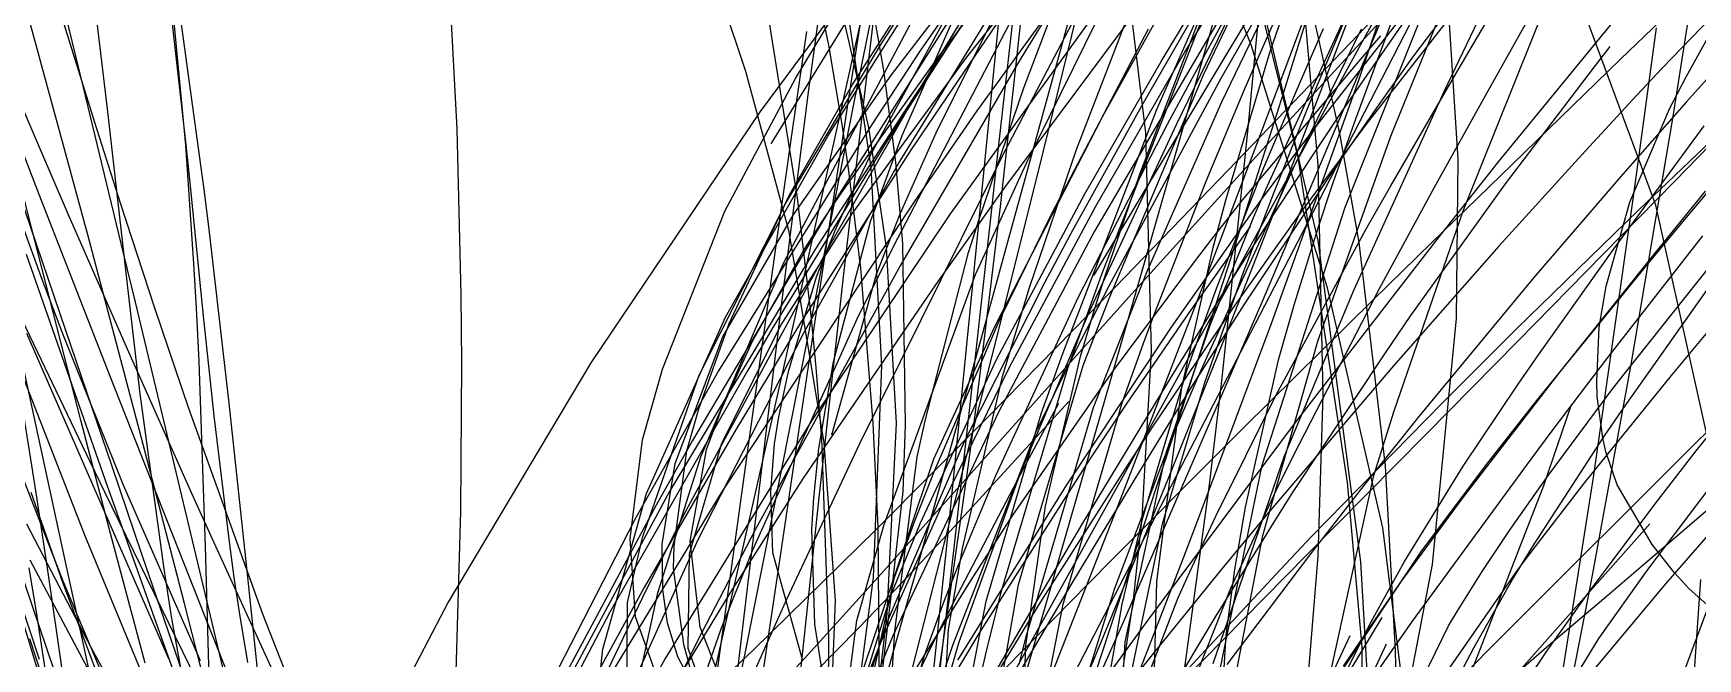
# Model space of a CAD drawing. Header units: metres. Extents: x -233 to 379, y -58 to 1087.
# Drawn here: x -109.51 to -62.46, y 3.87 to 21.56 of the extents above; entities that cross this region are included whole.
import ezdxf

# ---------------------------------------------------------------- set-up
doc = ezdxf.new("R2010")
doc.units = ezdxf.units.M

msp = doc.modelspace()

# ---------------------------------------------------------------- linework, layer by layer
for p, q in [((-75.09, 21.262, -1373.521), (-79.484, 31.894, -1377.586)), ((-68.664, 30.22, -1285.488), (-72.043, 20.253, -1289.807)), ((-87.022, 21.227, -1361.491), (-88.533, 28.502, -1364.844)), ((-84.714, 28.264, -1293.99), (-86.291, 21.167, -1299.264)), ((-71.5, 28.453, -1282), (-74.168, 19.884, -1285.47)), ((-86.542, 27.632, -1283.907), (-87.607, 19.896, -1288.522)), ((-77.758, 19.381, -1399.324), (-74.255, 27.347, -1394.689)), ((-74.393, 27.306, -1301.202), (-75.186, 18.785, -1307.027)), ((-80.277, 26.837, -1295.546), (-84.494, 19.936, -1298.191)), ((-77.796, 27.056, -1291.272), (-81.692, 20.697, -1293.715)), ((-77.623, 20.762, -1391.778), (-73.882, 26.97, -1387.056)), ((-76.434, 20.38, -1411.708), (-73.158, 27.253, -1408.242)), ((-83.605, 26.564, -1300.477), (-88.966, 19.348, -1304.99)), ((-84.897, 26.644, -1292.514), (-86.331, 19.509, -1297.904)), ((-85.537, 21.273, -1381.393), (-82.064, 26.605, -1376.694)), ((-81.744, 26.68, -1296.973), (-82.319, 20.949, -1300.456)), ((-81.513, 20.02, -1397.912), (-78.977, 26.646, -1392.846)), ((-73.75, 18.054, -1369.328), (-75.928, 26.763, -1372.504)), ((-75.911, 19.623, -1411.281), (-72.64, 26.418, -1407.752)), ((-74.553, 21.017, -1394.548), (-72.648, 26.533, -1390.294)), ((-71.139, 18.646, -1407.317), (-67.879, 26.662, -1403.689)), ((-85.891, 18.897, -1366.705), (-87.507, 25.91, -1369.571)), ((-79.131, 26.008, -1282.315), (-82.042, 15.382, -1287.358)), ((-73.185, 15.696, -1368.785), (-75.632, 26.029, -1372.44)), ((-70.768, 26.074, -1289.473), (-74.212, 17.064, -1294.1)), ((-63.641, 16.694, -1375.163), (-67.056, 25.928, -1378.498)), ((-105.2, 18.396, -1357.268), (-105.859, 25.437, -1359.317)), ((-81.309, 25.603, -1295.463), (-84.449, 21.049, -1298.174)), ((-78.203, 25.746, -1294.837), (-82.837, 19.37, -1297.535)), ((-81.19, 25.625, -1293.392), (-82.18, 16.664, -1300.074)), ((-81.447, 17.871, -1408.257), (-77.64, 25.585, -1408.27)), ((-78.124, 19.588, -1392.143), (-74.592, 25.748, -1386.642)), ((-62.18, 25.437, -1307.311), (-63.167, 19.206, -1311.197)), ((-108.1, 20.067, -1369.578), (-109.31, 25.007, -1370.769)), ((-104.671, 17.076, -1354.177), (-105.779, 25.196, -1356.159)), ((-81.471, 25.155, -1297.784), (-82.297, 17.735, -1302.496)), ((-78.295, 25.372, -1295.785), (-82.133, 18.065, -1298.831)), ((-79.233, 25.281, -1291.937), (-81.097, 17.698, -1295.606)), ((-76.295, 21.12, -1404.838), (-74.031, 25.272, -1400.677)), ((-74.848, 20.95, -1402.06), (-72.906, 25.329, -1398.317)), ((-69.628, 19.917, -1408.304), (-67.073, 25.253, -1405.169)), ((-86.349, 20.109, -1388.438), (-83.458, 24.627, -1384.477)), ((-80.321, 24.707, -1295.745), (-84.698, 18.273, -1298.603)), ((-67.555, 24.81, -1313.453), (-70.496, 20.92, -1316.084)), ((-69.236, 17.995, -1368.153), (-69.642, 24.504, -1370.374)), ((-109.329, 18.308, -1368.529), (-111.945, 24.449, -1371.598)), ((-107.972, 15.86, -1369.965), (-110.265, 24.311, -1372.131)), ((-107.414, 19.425, -1358.968), (-107.995, 24.259, -1361.346)), ((-85.825, 17.763, -1367.373), (-86.815, 24.456, -1370.146)), ((-81.846, 24.003, -1295.256), (-85.443, 18.413, -1297.535)), ((-73.187, 17.836, -1365.201), (-73.732, 24.015, -1367.476)), ((-70.421, 24.118, -1291.48), (-71.935, 21.337, -1293.015)), ((-60.126, 24.031, -1302.211), (-63.461, 20.573, -1304.711)), ((-97.53, 18.859, -1354.915), (-97.795, 23.806, -1356.131)), ((-85.808, 23.95, -1287.172), (-86.429, 19.971, -1289.619)), ((-81.395, 23.84, -1295.208), (-85.02, 17.931, -1299.748)), ((-75.306, 23.742, -1291.413), (-76.935, 21.07, -1293.325)), ((-72.569, 18.675, -1369.17), (-73.699, 23.783, -1370.983)), ((-73.499, 19.4, -1391.387), (-71.725, 23.651, -1387.642)), ((-69.234, 20.528, -1404.907), (-67.434, 23.588, -1401.756)), ((-85.464, 20.508, -1369.547), (-85.988, 23.489, -1370.817)), ((-83.119, 20.887, -1389.04), (-81.038, 23.516, -1386.275)), ((-80.023, 18.27, -1398.16), (-78.081, 23.294, -1395.499)), ((-79.535, 14.707, -1407.825), (-74.371, 23.301, -1407.725)), ((-79.535, 14.707, -1407.825), (-74.371, 23.301, -1407.725)), ((-79.281, 19.214, -1407.71), (-76.941, 23.426, -1407.201)), ((-78.065, 18.747, -1366.399), (-78.621, 23.406, -1368.165)), ((-73.155, 23.137, -1290.415), (-74.93, 18.417, -1292.964)), ((-70.798, 23.368, -1284.991), (-74.787, 13.923, -1289.769)), ((-74.632, 17.223, -1413.788), (-71.859, 23.266, -1411.138)), ((-70.196, 23.475, -1291.61), (-72.285, 21.283, -1293.251)), ((-69.086, 16.537, -1409.057), (-66.3, 23.5, -1406.39)), ((-107.774, 19.04, -1385.436), (-108.892, 22.65, -1386.199)), ((-105.193, 18.409, -1355.358), (-105.687, 22.836, -1357.72)), ((-88.292, 15.073, -1419.173), (-84.16, 22.874, -1417.339)), ((-84.948, 18.669, -1394.089), (-83.089, 22.898, -1391.842)), ((-78.917, 22.929, -1293.732), (-83.59, 16.452, -1298.25)), ((-77.744, 22.984, -1292.156), (-82.059, 17.193, -1296.099)), ((-75.884, 22.825, -1284.969), (-78.066, 15.186, -1288.405)), ((-75.928, 20.29, -1405.753), (-74.356, 23.05, -1405.56)), ((-70.795, 22.597, -1291.174), (-74.765, 18.273, -1294.446)), ((-70.339, 22.66, -1310.044), (-73.382, 18.776, -1312.452)), ((-64.223, 22.659, -1284.769), (-68.1, 17.922, -1287.474)), ((-62.558, 22.837, -1297.291), (-64.639, 20.827, -1298.406)), ((-109.343, 17.003, -1371.302), (-111.353, 22.193, -1373.76)), ((-89.364, 20.478, -1368.155), (-90.051, 22.512, -1369.079)), ((-87.908, 16.907, -1358.938), (-88.764, 22.273, -1361.615)), ((-88.651, 18.436, -1390.887), (-86.273, 22.284, -1387.675)), ((-87.052, 18.651, -1385.435), (-84.674, 22.417, -1382.188)), ((-83.504, 22.122, -1295.293), (-86.935, 16.677, -1297.446)), ((-85.714, 22.386, -1289.182), (-85.932, 20.586, -1290.419)), ((-85.83, 18.131, -1397.897), (-83.609, 22.197, -1395.157)), ((-85.072, 15.762, -1414.182), (-81.671, 22.298, -1411.995)), ((-83.954, 18.832, -1392.804), (-82.099, 22.528, -1390.514)), ((-79.276, 14.821, -1401.27), (-76.28, 22.437, -1397.429)), ((-78.218, 17.606, -1404.335), (-76.375, 22.412, -1401.236)), ((-70.265, 22.456, -1291.606), (-73.495, 16.202, -1294.846)), ((-70.515, 22.248, -1317.099), (-72.543, 19.325, -1319.013)), ((-68.421, 19.863, -1403.226), (-67.025, 22.353, -1400.764)), ((-62.791, 20.33, -1378.715), (-61.742, 22.216, -1376.232)), ((-87.96, 20.276, -1385.697), (-86.952, 21.951, -1384.254)), ((-85.248, 20.385, -1390.321), (-84.118, 21.852, -1388.765)), ((-83.28, 21.75, -1296.853), (-84.683, 19.656, -1298.179)), ((-83.926, 20.889, -1390.336), (-83.212, 21.813, -1389.306)), ((-80.71, 16.48, -1407.647), (-77.983, 21.681, -1407.274)), ((-75.971, 21.988, -1294.052), (-79.509, 15.964, -1298.519)), ((-77.192, 18.983, -1408.844), (-75.673, 22.103, -1405.958)), ((-73.847, 17.829, -1398.401), (-71.968, 21.685, -1395.217)), ((-73.721, 20.132, -1399.145), (-73.037, 21.691, -1397.894)), ((-72.422, 16.645, -1408.476), (-70.335, 21.878, -1406.47)), ((-72.127, 19.14, -1394.269), (-71.143, 21.797, -1392.268)), ((-69.629, 21.812, -1314.79), (-71.834, 18.993, -1316.637)), ((-63.639, 21.709, -1310.483), (-64.291, 16.868, -1313.505)), ((-88.23, 16.77, -1384.837), (-85.537, 21.273, -1381.393)), ((-87.649, 21.612, -1287.92), (-88.065, 18.743, -1289.841)), ((-86.64, 18.923, -1360.404), (-87.022, 21.227, -1361.491)), ((-72.285, 21.283, -1293.251), (-75.729, 17.689, -1296.084)), ((-71.935, 21.337, -1293.015), (-75.186, 15.398, -1296.468)), ((-72.927, 14.364, -1371.032), (-75.09, 21.262, -1373.521)), ((-71.423, 21.485, -1309.38), (-72.051, 20.763, -1309.888)), ((-64.943, 21.183, -1312.108), (-65.387, 20.611, -1312.434)), ((-61.191, 21.389, -1311.584), (-62.774, 19.621, -1312.385)), ((-109.26, 14.599, -1362.703), (-111.635, 21.139, -1365.217)), ((-86.291, 21.167, -1299.264), (-87.928, 13.784, -1305.302)), ((-86.662, 17.047, -1394.134), (-83.926, 20.889, -1390.336)), ((-86.367, 16.443, -1393.073), (-83.119, 20.887, -1389.04)), ((-84.449, 21.049, -1298.174), (-85.802, 18.979, -1299.457)), ((-82.319, 20.949, -1300.456), (-82.929, 14.745, -1304.567)), ((-79.785, 17.015, -1394.307), (-77.623, 20.762, -1391.778)), ((-76.935, 21.07, -1293.325), (-79.487, 16.664, -1296.65)), ((-77.445, 18.986, -1406.846), (-76.295, 21.12, -1404.838)), ((-75.799, 16.837, -1397.35), (-74.553, 21.017, -1394.548)), ((-72.051, 20.763, -1309.888), (-75.35, 16.834, -1312.699)), ((-75.301, 19.903, -1402.916), (-74.848, 20.95, -1402.06)), ((-70.496, 20.92, -1316.084), (-71.475, 19.543, -1317.049)), ((-64.639, 20.827, -1298.406), (-65.317, 20.17, -1298.81)), ((-59.795, 20.784, -1297.803), (-63.108, 17.38, -1299.872)), ((-89.958, 16.526, -1388.502), (-87.96, 20.276, -1385.697)), ((-88.145, 15.945, -1366.028), (-89.364, 20.478, -1368.155)), ((-88.027, 16.416, -1394.015), (-85.248, 20.385, -1390.321)), ((-85.932, 20.586, -1290.419), (-86.611, 14.758, -1294.557)), ((-85.13, 17.912, -1368.43), (-85.464, 20.508, -1369.547)), ((-81.692, 20.697, -1293.715), (-85.009, 14.98, -1296.13)), ((-79.1, 14.054, -1414.076), (-76.434, 20.38, -1411.708)), ((-79.093, 14.421, -1405.577), (-75.928, 20.29, -1405.753)), ((-72.043, 20.253, -1289.807), (-74.51, 13.372, -1293.191)), ((-71.135, 17.244, -1407.99), (-69.234, 20.528, -1404.907)), ((-65.387, 20.611, -1312.434), (-67.901, 17.305, -1314.368)), ((-63.461, 20.573, -1304.711), (-64.179, 19.806, -1305.299)), ((-63.26, 19.424, -1379.859), (-62.791, 20.33, -1378.715)), ((-106.956, 15.339, -1368.399), (-108.1, 20.067, -1369.578)), ((-87.607, 19.896, -1288.522), (-88.367, 13.857, -1292.494)), ((-88.135, 16.987, -1390.781), (-86.349, 20.109, -1388.438)), ((-86.429, 19.971, -1289.619), (-87.439, 13.296, -1293.962)), ((-84.494, 19.936, -1298.191), (-86.982, 15.59, -1300.02)), ((-82.761, 16.329, -1400.354), (-81.513, 20.02, -1397.912)), ((-76.358, 17.375, -1404.867), (-75.301, 19.903, -1402.916)), ((-74.168, 19.884, -1285.47), (-75.555, 15.532, -1287.516)), ((-74.722, 17.764, -1400.925), (-73.721, 20.132, -1399.145)), ((-72.174, 14.316, -1411.004), (-69.628, 19.917, -1408.304)), ((-69.897, 17.208, -1405.674), (-68.421, 19.863, -1403.226)), ((-65.317, 20.17, -1298.81), (-68.026, 17.541, -1300.527)), ((-64.179, 19.806, -1305.299), (-65.736, 18.122, -1306.611)), ((-63.814, 15.107, -1401.397), (-59.91, 19.787, -1398.118)), ((-108.536, 12.048, -1370.216), (-110.401, 19.351, -1371.713)), ((-106.812, 14.123, -1355.953), (-107.414, 19.425, -1358.968)), ((-88.966, 19.348, -1304.99), (-93.747, 12.238, -1309.703)), ((-84.683, 19.656, -1298.179), (-87.397, 15.459, -1300.911)), ((-86.331, 19.509, -1297.904), (-87.119, 15.522, -1301.239)), ((-82.837, 19.37, -1297.535), (-84.592, 16.824, -1298.713)), ((-80.41, 12.505, -1402.13), (-77.758, 19.381, -1399.324)), ((-80.12, 15.987, -1395.037), (-78.124, 19.588, -1392.143)), ((-78.033, 14.804, -1413.313), (-75.911, 19.623, -1411.281)), ((-72.543, 19.325, -1319.013), (-74.454, 16.444, -1320.951)), ((-74.451, 17.022, -1393.364), (-73.499, 19.4, -1391.387)), ((-71.475, 19.543, -1317.049), (-72.71, 17.759, -1318.316)), ((-62.774, 19.621, -1312.385), (-64.577, 17.572, -1313.388)), ((-64.376, 16.782, -1382.893), (-63.26, 19.424, -1379.859)), ((-107.047, 16.753, -1384.933), (-107.774, 19.04, -1385.436)), ((-97.413, 14.165, -1353.802), (-97.53, 18.859, -1354.915)), ((-85.802, 18.979, -1299.457), (-90.142, 12.008, -1303.905)), ((-86.453, 17.665, -1359.805), (-86.64, 18.923, -1360.404)), ((-85.389, 15.502, -1365.274), (-85.891, 18.897, -1366.705)), ((-85.001, 16.456, -1394.05), (-83.954, 18.832, -1392.804)), ((-82.332, 13.265, -1407.795), (-79.281, 19.214, -1407.71)), ((-79.96, 14.102, -1410.916), (-77.445, 18.986, -1406.846)), ((-79.657, 13.688, -1413.091), (-77.192, 18.983, -1408.844)), ((-71.834, 18.993, -1316.637), (-73.632, 16.57, -1318.273)), ((-72.534, 17.995, -1395.091), (-72.127, 19.14, -1394.269)), ((-64.822, 15.468, -1394.747), (-62.282, 18.938, -1391.003)), ((-63.167, 19.206, -1311.197), (-64.354, 12.189, -1315.872)), ((-104.973, 15.042, -1356.236), (-105.2, 18.396, -1357.268)), ((-105.07, 17.246, -1354.712), (-105.193, 18.409, -1355.358)), ((-89.94, 13.531, -1389.237), (-87.052, 18.651, -1385.435)), ((-85.443, 18.413, -1297.535), (-88.601, 13.24, -1299.821)), ((-88.065, 18.743, -1289.841), (-88.527, 15.487, -1292.099)), ((-85.845, 16.233, -1395.134), (-84.948, 18.669, -1394.089)), ((-77.897, 12.566, -1364.057), (-78.065, 18.747, -1366.399)), ((-74.93, 18.417, -1292.964), (-76.463, 14.386, -1295.252)), ((-75.186, 18.785, -1307.027), (-75.91, 11.801, -1312.25)), ((-73.382, 18.776, -1312.452), (-74.741, 16.931, -1313.635)), ((-73.202, 12.847, -1409.043), (-71.139, 18.646, -1407.317)), ((-72.027, 15.644, -1368.125), (-72.569, 18.675, -1369.17)), ((-61.923, 18.664, -1295.207), (-62.499, 18.117, -1295.603)), ((-108.486, 16.359, -1367.553), (-109.329, 18.308, -1368.529)), ((-84.698, 18.273, -1298.603), (-87.792, 13.42, -1300.953)), ((-85.02, 17.931, -1299.748), (-87.735, 13.078, -1303.73)), ((-86.413, 16.932, -1398.595), (-85.83, 18.131, -1397.897)), ((-82.133, 18.065, -1298.831), (-86.155, 9.95, -1302.496)), ((-84.927, 15.612, -1367.431), (-85.13, 17.912, -1368.43)), ((-81.351, 14.367, -1399.878), (-80.023, 18.27, -1398.16)), ((-74.765, 18.273, -1294.446), (-78.552, 14.086, -1297.939)), ((-72.358, 8.853, -1366.152), (-73.75, 18.054, -1369.328)), ((-72.792, 17.252, -1395.611), (-72.534, 17.995, -1395.091)), ((-68.1, 17.922, -1287.474), (-69.876, 15.677, -1288.897)), ((-69.276, 13.493, -1366.584), (-69.236, 17.995, -1368.153)), ((-65.736, 18.122, -1306.611), (-68.083, 15.534, -1308.686)), ((-62.499, 18.117, -1295.603), (-64.13, 16.556, -1296.781)), ((-86.118, 14.915, -1358.481), (-86.453, 17.665, -1359.805)), ((-85.524, 12.152, -1365.011), (-85.825, 17.763, -1367.373)), ((-82.878, 14.735, -1407.969), (-81.447, 17.871, -1408.257)), ((-82.297, 17.735, -1302.496), (-82.423, 16.581, -1303.295)), ((-81.097, 17.698, -1295.606), (-82.298, 12.883, -1298.173)), ((-79.225, 14.641, -1405.998), (-78.218, 17.606, -1404.335)), ((-75.729, 17.689, -1296.084), (-79.185, 14.116, -1299.101)), ((-76.299, 12.477, -1402.186), (-73.847, 17.829, -1398.401)), ((-76.065, 14.341, -1403.226), (-74.722, 17.764, -1400.925)), ((-72.71, 17.759, -1318.316), (-75.21, 14.014, -1321.03)), ((-73.051, 11.343, -1362.894), (-73.187, 17.836, -1365.201)), ((-68.026, 17.541, -1300.527), (-69.985, 15.63, -1301.915)), ((-64.577, 17.572, -1313.388), (-67.093, 14.648, -1314.936)), ((-107.326, 11.831, -1368.736), (-109.343, 17.003, -1371.302)), ((-104.705, 13.65, -1352.567), (-105.07, 17.246, -1354.712)), ((-104.528, 15.939, -1353.898), (-104.671, 17.076, -1354.177)), ((-89.836, 13.353, -1392.973), (-88.135, 16.987, -1390.781)), ((-87.228, 16.204, -1394.907), (-86.662, 17.047, -1394.134)), ((-82.059, 17.193, -1296.099), (-84.009, 14.447, -1298.128)), ((-82.285, 12.329, -1397.022), (-79.785, 17.015, -1394.307)), ((-77.787, 13.703, -1407.438), (-76.358, 17.375, -1404.867)), ((-74.212, 17.064, -1294.1), (-75.858, 12.889, -1296.446)), ((-75.299, 14.801, -1395.117), (-74.451, 17.022, -1393.364)), ((-75.015, 16.346, -1414.118), (-74.632, 17.223, -1413.788)), ((-73.2, 16.033, -1396.431), (-72.792, 17.252, -1395.611)), ((-71.841, 16.009, -1409.086), (-71.135, 17.244, -1407.99)), ((-71.458, 14.345, -1408.094), (-69.897, 17.208, -1405.674)), ((-67.901, 17.305, -1314.368), (-70.577, 13.579, -1316.69)), ((-63.108, 17.38, -1299.872), (-65.13, 15.314, -1301.37)), ((-63.185, 15.935, -1396.533), (-62.244, 17.096, -1395.345)), ((-108.589, 13.149, -1369.192), (-109.753, 16.569, -1370.649)), ((-106.076, 13.784, -1384.247), (-107.047, 16.753, -1384.933)), ((-91.725, 12.064, -1391.053), (-89.958, 16.526, -1388.502)), ((-86.935, 16.677, -1297.446), (-90.88, 10.039, -1300.311)), ((-90.686, 11.886, -1387.887), (-88.23, 16.77, -1384.837)), ((-84.592, 16.824, -1298.713), (-90.039, 8.605, -1302.707)), ((-87.52, 13.584, -1357.261), (-87.908, 16.907, -1358.938)), ((-86.839, 15.985, -1399.096), (-86.413, 16.932, -1398.595)), ((-82.423, 16.581, -1303.295), (-82.892, 12.325, -1306.325)), ((-82.18, 16.664, -1300.074), (-82.449, 14.394, -1301.935)), ((-82.177, 13.487, -1407.633), (-80.71, 16.48, -1407.647)), ((-79.487, 16.664, -1296.65), (-81.915, 12.122, -1300.321)), ((-75.35, 16.834, -1312.699), (-76.206, 15.737, -1313.512)), ((-76.162, 15.505, -1398.179), (-75.799, 16.837, -1397.35)), ((-74.741, 16.931, -1313.635), (-75.192, 16.303, -1314.044)), ((-74.77, 9.346, -1409.937), (-72.422, 16.645, -1408.476)), ((-73.632, 16.57, -1318.273), (-74.314, 15.618, -1318.931)), ((-71.045, 10.882, -1410.301), (-69.086, 16.537, -1409.057)), ((-64.13, 16.556, -1296.781), (-67.581, 13.2, -1299.553)), ((-64.291, 16.868, -1313.505), (-65.416, 8.993, -1318.673)), ((-65.044, 14.408, -1385.272), (-64.376, 16.782, -1382.893)), ((-61.426, 6.702, -1371.661), (-63.641, 16.694, -1375.163)), ((-106.811, 12.54, -1365.63), (-108.486, 16.359, -1367.553)), ((-90.016, 12.971, -1396.613), (-88.027, 16.416, -1394.015)), ((-88.372, 13.313, -1395.429), (-86.367, 16.443, -1393.073)), ((-87.759, 15.382, -1395.627), (-87.228, 16.204, -1394.907)), ((-83.59, 16.452, -1298.25), (-87.514, 10.599, -1302.696)), ((-86.888, 12.27, -1396.322), (-85.845, 16.233, -1395.134)), ((-85.674, 14.744, -1394.832), (-85.001, 16.456, -1394.05)), ((-83.069, 15.359, -1400.956), (-82.761, 16.329, -1400.354)), ((-75.192, 16.303, -1314.044), (-77.34, 13.247, -1316.053)), ((-75.107, 16.094, -1314.816), (-76.848, 13.651, -1316.465)), ((-76.244, 13.308, -1415.017), (-75.015, 16.346, -1414.118)), ((-74.454, 16.444, -1320.951), (-75.93, 14.131, -1322.546)), ((-73.495, 16.202, -1294.846), (-75.376, 12.561, -1296.9)), ((-74.386, 11.313, -1412.691), (-71.841, 16.009, -1409.086)), ((-73.859, 13.909, -1397.764), (-73.2, 16.033, -1396.431)), ((-106.464, 10.146, -1368.397), (-107.972, 15.86, -1369.965)), ((-103.973, 11.101, -1352.703), (-104.528, 15.939, -1353.898)), ((-86.982, 15.59, -1300.02), (-91.118, 7.948, -1303.431)), ((-87.153, 9.972, -1363.104), (-88.145, 15.945, -1366.028)), ((-87.368, 14.671, -1399.707), (-86.839, 15.985, -1399.096)), ((-86.172, 13.585, -1414.772), (-85.072, 15.762, -1414.182)), ((-84.859, 10.485, -1365.175), (-84.927, 15.612, -1367.431)), ((-79.509, 15.964, -1298.519), (-82.214, 10.859, -1302.62)), ((-80.91, 14.526, -1396.146), (-80.12, 15.987, -1395.037)), ((-75.555, 15.532, -1287.516), (-77.153, 10.584, -1290.019)), ((-76.206, 15.737, -1313.512), (-76.666, 15.136, -1313.961)), ((-74.314, 15.618, -1318.931), (-75.608, 13.772, -1320.219)), ((-69.876, 15.677, -1288.897), (-73.84, 10.55, -1292.358)), ((-71.984, 6.607, -1365.796), (-73.185, 15.696, -1368.785)), ((-71.289, 9.325, -1366.042), (-72.027, 15.644, -1368.125)), ((-69.985, 15.63, -1301.915), (-71.631, 14.017, -1303.164)), ((-68.083, 15.534, -1308.686), (-71.061, 12.157, -1311.491)), ((-62.328, 15.828, -1303.426), (-65.043, 12.356, -1306.476)), ((-63.713, 15.284, -1397.178), (-63.185, 15.935, -1396.533)), ((-107.468, 8.906, -1367.628), (-109.707, 15.304, -1370.402)), ((-106.621, 13.95, -1368.046), (-106.956, 15.339, -1368.399)), ((-87.397, 15.459, -1300.911), (-91.517, 8.622, -1305.578)), ((-90.641, 9.584, -1419.569), (-88.292, 15.073, -1419.173)), ((-88.527, 15.487, -1292.099), (-89.942, 5.263, -1299.594)), ((-89.182, 12.851, -1397.541), (-87.759, 15.382, -1395.627)), ((-87.119, 15.522, -1301.239), (-87.609, 13.044, -1303.427)), ((-85.105, 10.528, -1363.117), (-85.389, 15.502, -1365.274)), ((-84.298, 10.598, -1403.413), (-83.069, 15.359, -1400.956)), ((-82.042, 15.382, -1287.358), (-82.72, 12.935, -1288.663)), ((-78.066, 15.186, -1288.405), (-80.912, 5.318, -1293.333)), ((-76.666, 15.136, -1313.961), (-78.983, 12.025, -1316.312)), ((-75.186, 15.398, -1296.468), (-78.426, 9.531, -1300.127)), ((-77.047, 11.539, -1400.323), (-76.162, 15.505, -1398.179)), ((-65.13, 15.314, -1301.37), (-67.536, 12.865, -1303.325)), ((-67.008, 11.17, -1403.516), (-63.814, 15.107, -1401.397)), ((-66.959, 12.463, -1397.587), (-64.822, 15.468, -1394.747)), ((-66.389, 11.937, -1400.125), (-63.713, 15.284, -1397.178)), ((-64.538, 11.922, -1405.919), (-61.753, 15.428, -1403.279)), ((-107.903, 9.437, -1374.412), (-110.462, 14.777, -1377.482)), ((-108.679, 13.062, -1362.112), (-109.26, 14.599, -1362.703)), ((-104.901, 13.797, -1355.843), (-104.973, 15.042, -1356.236)), ((-85.009, 14.98, -1296.13), (-89.106, 7.519, -1299.516)), ((-88.162, 11.997, -1400.593), (-87.368, 14.671, -1399.707)), ((-86.611, 14.758, -1294.557), (-87.305, 8.427, -1299.349)), ((-86.94, 10.201, -1396.268), (-85.674, 14.744, -1394.832)), ((-85.764, 10.529, -1356.347), (-86.118, 14.915, -1358.481)), ((-85.456, 7.669, -1406.22), (-82.878, 14.735, -1407.969)), ((-82.929, 14.745, -1304.567), (-83.657, 7.418, -1309.891)), ((-80.266, 12.089, -1402.399), (-79.276, 14.821, -1401.27)), ((-79.542, 10.98, -1414.586), (-78.033, 14.804, -1413.313)), ((-79.509, 13.751, -1406.466), (-79.225, 14.641, -1405.998)), ((-76.397, 11.681, -1397.405), (-75.299, 14.801, -1395.117)), ((-67.093, 14.648, -1314.936), (-67.594, 14.049, -1315.275)), ((-106.491, 11.359, -1354.201), (-106.812, 14.123, -1355.953)), ((-97.392, 12.241, -1353.354), (-97.413, 14.165, -1353.802)), ((-84.009, 14.447, -1298.128), (-87.743, 8.978, -1302.377)), ((-83.195, 9.999, -1399.184), (-80.91, 14.526, -1396.146)), ((-82.449, 14.394, -1301.935), (-82.916, 10.617, -1305.134)), ((-79.185, 14.116, -1299.101), (-82.501, 10.728, -1302.165)), ((-82.112, 11.855, -1400.822), (-81.351, 14.367, -1399.878)), ((-80.036, 12.587, -1405.41), (-79.093, 14.421, -1405.577)), ((-76.463, 14.386, -1295.252), (-78.839, 8.223, -1298.902)), ((-75.93, 14.131, -1322.546), (-77.206, 12.079, -1323.992)), ((-76.894, 12.047, -1404.608), (-76.065, 14.341, -1403.226)), ((-74.137, 9.61, -1412.748), (-72.174, 14.316, -1411.004)), ((-73.887, 9.618, -1411.5), (-71.458, 14.345, -1408.094)), ((-71.364, 7.572, -1368.704), (-72.927, 14.364, -1371.032)), ((-65.247, 13.24, -1386.325), (-65.044, 14.408, -1385.272)), ((-64.58, 10.925, -1401.37), (-62.189, 14.299, -1399.604)), ((-108.6, 6.614, -1369.257), (-110.126, 13.677, -1371.597)), ((-105.565, 9.544, -1366.879), (-106.621, 13.95, -1368.046)), ((-105.116, 10.946, -1383.557), (-106.076, 13.784, -1384.247)), ((-104.824, 12.28, -1355.354), (-104.901, 13.797, -1355.843)), ((-104.4, 10.735, -1350.673), (-104.705, 13.65, -1352.567)), ((-88.367, 13.857, -1292.494), (-88.661, 11.431, -1294.193)), ((-87.928, 13.784, -1305.302), (-88.557, 10.976, -1307.78)), ((-82.303, 9.052, -1414.396), (-79.96, 14.102, -1410.916)), ((-78.552, 14.086, -1297.939), (-81.73, 10.537, -1301.19)), ((-81.584, 9.171, -1416.108), (-79.657, 13.688, -1413.091)), ((-79.907, 12.422, -1407.123), (-79.509, 13.751, -1406.466)), ((-79.829, 12.165, -1414.65), (-79.1, 14.054, -1414.076)), ((-74.787, 13.923, -1289.769), (-78.721, 4.861, -1294.873)), ((-76.848, 13.651, -1316.465), (-78.616, 11.069, -1318.243)), ((-78.089, 12.899, -1407.974), (-77.787, 13.703, -1407.438)), ((-75.608, 13.772, -1320.219), (-77.899, 10.389, -1322.633)), ((-75.21, 14.014, -1321.03), (-76.776, 11.549, -1322.87)), ((-71.631, 14.017, -1303.164), (-75.301, 10.397, -1306.145)), ((-74.31, 12.327, -1398.689), (-73.859, 13.909, -1397.764)), ((-67.594, 14.049, -1315.275), (-70.344, 10.72, -1317.225)), ((-63.203, 11.881, -1400.795), (-61.454, 13.976, -1399.275)), ((-92.176, 8.546, -1392.177), (-89.94, 13.531, -1389.237)), ((-90.7, 10.94, -1394.112), (-89.836, 13.353, -1392.973)), ((-90.049, 9.965, -1397.324), (-88.372, 13.313, -1395.429)), ((-87.792, 13.42, -1300.953), (-89.641, 10.367, -1302.509)), ((-88.601, 13.24, -1299.821), (-89.32, 12.012, -1300.392)), ((-89.167, 6.947, -1415.707), (-86.172, 13.585, -1414.772)), ((-87.439, 13.296, -1293.962), (-88.409, 6.711, -1298.576)), ((-87.378, 12.108, -1356.515), (-87.52, 13.584, -1357.261)), ((-84.055, 9.135, -1407.173), (-82.177, 13.487, -1407.633)), ((-84.052, 9.522, -1407.486), (-82.332, 13.265, -1407.795)), ((-77.34, 13.247, -1316.053), (-80.306, 8.788, -1319.07)), ((-77.49, 9.695, -1415.635), (-76.244, 13.308, -1415.017)), ((-74.51, 13.372, -1293.191), (-76.522, 7.982, -1296.03)), ((-70.577, 13.579, -1316.69), (-71.318, 12.493, -1317.401)), ((-69.958, 6.538, -1364.102), (-69.276, 13.493, -1366.584)), ((-67.581, 13.2, -1299.553), (-69.683, 11.1, -1301.487)), ((-65.316, 11.713, -1387.53), (-65.247, 13.24, -1386.325)), ((-107.857, 8.854, -1375.443), (-109.694, 13.068, -1377.87)), ((-106.971, 8.8, -1360.455), (-108.679, 13.062, -1362.112)), ((-107.282, 9.304, -1367.528), (-108.589, 13.149, -1369.192)), ((-91.367, 9.388, -1398.487), (-90.016, 12.971, -1396.613)), ((-87.735, 13.078, -1303.73), (-90.714, 7.249, -1308.765)), ((-90.069, 10.896, -1398.753), (-89.182, 12.851, -1397.541)), ((-87.609, 13.044, -1303.427), (-89.401, 4.018, -1311.894)), ((-82.298, 12.883, -1298.173), (-84.694, 3.489, -1303.574)), ((-82.72, 12.935, -1288.663), (-84.479, 6.625, -1292.161)), ((-78.728, 11.112, -1409.103), (-78.089, 12.899, -1407.974)), ((-75.858, 12.889, -1296.446), (-77.451, 8.917, -1298.764)), ((-74.75, 7.357, -1409.801), (-73.202, 12.847, -1409.043)), ((-67.536, 12.865, -1303.325), (-70.149, 10.212, -1305.65)), ((-62.5, 9.745, -1400.441), (-59.831, 13.099, -1398.296)), ((-105.028, 8.541, -1363.596), (-106.811, 12.54, -1365.63)), ((-104.64, 7.045, -1353.527), (-104.824, 12.28, -1355.354)), ((-93.747, 12.238, -1309.703), (-97.782, 5.466, -1314.408)), ((-97.422, 8.045, -1352.403), (-97.392, 12.241, -1353.354)), ((-87.301, 9.812, -1396.8), (-86.888, 12.27, -1396.322)), ((-84.426, 7.718, -1399.171), (-82.285, 12.329, -1397.022)), ((-82.892, 12.325, -1306.325), (-83.239, 9.213, -1308.67)), ((-81.018, 10.792, -1402.698), (-80.41, 12.505, -1402.13)), ((-80.898, 8.188, -1408.826), (-79.907, 12.422, -1407.123)), ((-80.656, 11.344, -1405.258), (-80.036, 12.587, -1405.41)), ((-78.162, 7.867, -1362.283), (-77.897, 12.566, -1364.057)), ((-75.376, 12.561, -1296.9), (-77.06, 9.305, -1298.819)), ((-76.611, 11.772, -1402.652), (-76.299, 12.477, -1402.186)), ((-75.239, 8.16, -1400.738), (-74.31, 12.327, -1398.689)), ((-71.318, 12.493, -1317.401), (-73.92, 8.566, -1320.043)), ((-67.539, 11.632, -1398.32), (-66.959, 12.463, -1397.587)), ((-65.043, 12.356, -1306.476), (-66.56, 10.352, -1308.322)), ((-109.429, 8.562, -1372.6), (-109.99, 12.125, -1374.126)), ((-108.033, 7.314, -1378.995), (-109.9, 12.105, -1380.29)), ((-108.167, 10.618, -1369.92), (-108.536, 12.048, -1370.216)), ((-104.674, 5.103, -1365.15), (-107.326, 11.831, -1368.736)), ((-89.32, 12.012, -1300.392), (-93.209, 5.182, -1303.657)), ((-90.142, 12.008, -1303.905), (-92.505, 7.804, -1306.731)), ((-92.288, 7.296, -1389.959), (-90.686, 11.886, -1387.887)), ((-92.287, 10.064, -1391.943), (-91.725, 12.064, -1391.053)), ((-88.433, 10.709, -1400.891), (-88.162, 11.997, -1400.593)), ((-87.223, 10.087, -1355.493), (-87.378, 12.108, -1356.515)), ((-85.756, 6.166, -1362.455), (-85.524, 12.152, -1365.011)), ((-81.915, 12.122, -1300.321), (-83.801, 8.265, -1303.637)), ((-83.242, 6.987, -1402.146), (-82.112, 11.855, -1400.822)), ((-82.146, 5.751, -1404.154), (-80.266, 12.089, -1402.399)), ((-78.983, 12.025, -1316.312), (-81.827, 7.928, -1319.493)), ((-81.663, 5.971, -1415.608), (-79.829, 12.165, -1414.65)), ((-77.206, 12.079, -1323.992), (-79.879, 7.661, -1327.193)), ((-78.148, 7.858, -1406.657), (-76.894, 12.047, -1404.608)), ((-77.324, 10.107, -1403.69), (-76.611, 11.772, -1402.652)), ((-75.91, 11.801, -1312.25), (-76.115, 10.057, -1313.63)), ((-71.061, 12.157, -1311.491), (-74.645, 7.95, -1315.12)), ((-69.093, 8.427, -1402.661), (-66.389, 11.937, -1400.125)), ((-65.647, 8.855, -1402.636), (-63.203, 11.881, -1400.795)), ((-64.354, 12.189, -1315.872), (-65.482, 6.026, -1320.249)), ((-64.889, 11.472, -1406.234), (-64.538, 11.922, -1405.919)), ((-108.67, 6.067, -1360.468), (-110.723, 11.347, -1362.263)), ((-105.823, 6.476, -1350.523), (-106.491, 11.359, -1354.201)), ((-88.661, 11.431, -1294.193), (-89.196, 6.974, -1297.42)), ((-81.154, 10.316, -1405.105), (-80.656, 11.344, -1405.258)), ((-76.776, 11.549, -1322.87), (-78.403, 8.911, -1324.883)), ((-77.746, 6.052, -1402.548), (-77.047, 11.539, -1400.323)), ((-77.582, 7.727, -1399.997), (-76.397, 11.681, -1397.405)), ((-76.086, 7.899, -1414.869), (-74.386, 11.313, -1412.691)), ((-73.193, 6.768, -1361.318), (-73.051, 11.343, -1362.894)), ((-69.093, 9.314, -1400.139), (-67.539, 11.632, -1398.32)), ((-66.706, 9.027, -1407.726), (-64.889, 11.472, -1406.234)), ((-65.304, 11.287, -1387.84), (-65.316, 11.713, -1387.53)), ((-61.045, 11.435, -1310.757), (-63.262, 9.234, -1312.104)), ((-103.017, 5.127, -1381.998), (-105.116, 10.946, -1383.557)), ((-103.468, 6.357, -1351.511), (-103.973, 11.101, -1352.703)), ((-91.037, 9.748, -1394.577), (-90.7, 10.94, -1394.112)), ((-90.479, 9.784, -1399.332), (-90.069, 10.896, -1398.753)), ((-88.557, 10.976, -1307.78), (-89.159, 8.308, -1310.208)), ((-82.214, 10.859, -1302.62), (-85.217, 4.517, -1308.066)), ((-80.237, 11.142, -1303.732), (-83.789, 7.263, -1307.798)), ((-80.526, 11.092, -1300.863), (-81.493, 9.309, -1302.346)), ((-81.437, 4.528, -1415.684), (-79.542, 10.98, -1414.586)), ((-80.394, 5.412, -1412.064), (-78.728, 11.112, -1409.103)), ((-78.616, 11.069, -1318.243), (-79.65, 9.503, -1319.341)), ((-69.683, 11.1, -1301.487), (-73.374, 7.323, -1305.218)), ((-71.615, 9.052, -1410.548), (-71.045, 10.882, -1410.301)), ((-68.461, 9.323, -1404.323), (-67.008, 11.17, -1403.516)), ((-66.809, 8.773, -1364.422), (-66.025, 11.063, -1364.818)), ((-65.138, 10.116, -1388.586), (-65.304, 11.287, -1387.84)), ((-65.116, 10.149, -1401.731), (-64.58, 10.925, -1401.37)), ((-107.367, 7.557, -1369.281), (-108.167, 10.618, -1369.92)), ((-103.966, 7.173, -1348.065), (-104.4, 10.735, -1350.673)), ((-89.641, 10.367, -1302.509), (-92.243, 5.882, -1304.877)), ((-87.514, 10.599, -1302.696), (-91.646, 3.872, -1308.185)), ((-88.555, 9.945, -1401.023), (-88.433, 10.709, -1400.891)), ((-85.623, 7.59, -1354.91), (-85.764, 10.529, -1356.347)), ((-82.501, 10.728, -1302.165), (-85.705, 7.506, -1305.295)), ((-85.37, 5.143, -1360.724), (-85.105, 10.528, -1363.117)), ((-84.92, 8.6, -1364.339), (-84.859, 10.485, -1365.175)), ((-84.524, 9.581, -1403.879), (-84.298, 10.598, -1403.413)), ((-82.916, 10.617, -1305.134), (-83.11, 9.157, -1306.42)), ((-82.576, 5.496, -1403.827), (-81.018, 10.792, -1402.698)), ((-81.73, 10.537, -1301.19), (-82.443, 9.738, -1301.977)), ((-77.153, 10.584, -1290.019), (-79.9, 2.23, -1294.615)), ((-77.899, 10.389, -1322.633), (-78.665, 9.212, -1323.498)), ((-73.84, 10.55, -1292.358), (-77.987, 4.991, -1296.514)), ((-75.301, 10.397, -1306.145), (-75.975, 9.725, -1306.74)), ((-70.344, 10.72, -1317.225), (-71.834, 8.851, -1318.398)), ((-66.56, 10.352, -1308.322), (-67.181, 9.518, -1309.107)), ((-63.517, 1.705, -1362.46), (-60.196, 10.614, -1363.783)), ((-109.338, 3.844, -1356.986), (-111.466, 10.297, -1358.773)), ((-106.087, 8.705, -1367.987), (-106.464, 10.146, -1368.397)), ((-92.634, 7.262, -1392.766), (-92.287, 10.064, -1391.943)), ((-90.88, 10.039, -1300.311), (-91.904, 8.211, -1301.156)), ((-90.963, 6.837, -1398.374), (-90.049, 9.965, -1397.324)), ((-88.666, 8.604, -1401.145), (-88.555, 9.945, -1401.023)), ((-86.155, 9.95, -1302.496), (-88.219, 5.543, -1304.603)), ((-87.024, 4.468, -1352.708), (-87.223, 10.087, -1355.493)), ((-86.835, 5.516, -1360.854), (-87.153, 9.972, -1363.104)), ((-85.397, 4.837, -1401.954), (-83.195, 9.999, -1399.184)), ((-83.52, 4.255, -1403.401), (-81.154, 10.316, -1405.105)), ((-78.933, 5.861, -1405.92), (-77.324, 10.107, -1403.69)), ((-76.115, 10.057, -1313.63), (-76.263, 8.86, -1314.591)), ((-70.149, 10.212, -1305.65), (-73.502, 6.814, -1308.908)), ((-67.127, 7.038, -1402.825), (-65.116, 10.149, -1401.731)), ((-65.053, 9.725, -1388.813), (-65.138, 10.116, -1388.586)), ((-107.482, 8.564, -1373.902), (-107.903, 9.437, -1374.412)), ((-104.093, 3.389, -1365.097), (-105.565, 9.544, -1366.879)), ((-91.858, 5.729, -1419.296), (-90.641, 9.584, -1419.569)), ((-91.39, 7.057, -1395.236), (-91.037, 9.748, -1394.577)), ((-90.944, 7.198, -1400.176), (-90.479, 9.784, -1399.332)), ((-87.449, 8.418, -1396.982), (-87.301, 9.812, -1396.8)), ((-86.235, 3.015, -1405.865), (-84.052, 9.522, -1407.486)), ((-82.443, 9.738, -1301.977), (-85.625, 6.18, -1305.633)), ((-85.158, 4.65, -1405.499), (-84.524, 9.581, -1403.879)), ((-79.65, 9.503, -1319.341), (-82.785, 4.581, -1322.86)), ((-78.426, 9.531, -1300.127), (-80.028, 6.649, -1302.011)), ((-75.975, 9.725, -1306.74), (-78.987, 6.707, -1309.479)), ((-78.641, 4.351, -1415.38), (-77.49, 9.695, -1415.635)), ((-76.155, 3.738, -1413.969), (-74.137, 9.61, -1412.748)), ((-74.384, 8.612, -1412.163), (-73.887, 9.618, -1411.5)), ((-67.181, 9.518, -1309.107), (-70.535, 4.929, -1313.511)), ((-64.74, 8.784, -1389.275), (-65.053, 9.725, -1388.813)), ((-63.663, 8.255, -1401.266), (-62.5, 9.745, -1400.441)), ((-106.429, 6.798, -1366.426), (-107.282, 9.304, -1367.528)), ((-91.731, 7.107, -1399.18), (-91.367, 9.388, -1398.487)), ((-87.743, 8.978, -1302.377), (-89.823, 5.727, -1305.085)), ((-84.62, 7.691, -1406.933), (-84.055, 9.135, -1407.173)), ((-83.11, 9.157, -1306.42), (-84.242, 1.233, -1313.666)), ((-83.239, 9.213, -1308.67), (-83.489, 7.005, -1310.403)), ((-81.493, 9.309, -1302.346), (-83.389, 5.69, -1305.416)), ((-83.351, 6.541, -1415.869), (-82.303, 9.052, -1414.396)), ((-83.334, 4.349, -1418.586), (-81.584, 9.171, -1416.108)), ((-77.06, 9.305, -1298.819), (-81.533, 0.649, -1304.171)), ((-78.665, 9.212, -1323.498), (-81.037, 5.481, -1326.29)), ((-75.957, 3.579, -1409.928), (-74.77, 9.346, -1409.937)), ((-72.911, 3.158, -1410.33), (-71.615, 9.052, -1410.548)), ((-71.002, 4.092, -1364.399), (-71.289, 9.325, -1366.042)), ((-70.752, 6.616, -1401.866), (-69.093, 9.314, -1400.139)), ((-70.286, 6.885, -1405.127), (-68.461, 9.323, -1404.323)), ((-67.761, 7.527, -1408.514), (-66.706, 9.027, -1407.726)), ((-63.262, 9.234, -1312.104), (-67.134, 5.367, -1314.606)), ((-65.416, 8.993, -1318.673), (-66.668, 1.056, -1324.228)), ((-63.873, 6.64, -1384.995), (-61.051, 9.055, -1381.43)), ((-63.365, 5.984, -1396.788), (-60.759, 8.987, -1394.465)), ((-108.678, 6.024, -1360.351), (-109.573, 8.568, -1361.191)), ((-109.079, 6.243, -1371.569), (-109.429, 8.562, -1372.6)), ((-105.678, 3.867, -1372.445), (-107.857, 8.854, -1375.443)), ((-104.61, 2.699, -1370.317), (-107.482, 8.564, -1373.902)), ((-105.363, 2.99, -1364.92), (-107.468, 8.906, -1367.628)), ((-104.785, 3.811, -1358.424), (-106.971, 8.8, -1360.455)), ((-105.239, 5.429, -1367.013), (-106.087, 8.705, -1367.987)), ((-104.399, 7.143, -1362.879), (-105.028, 8.541, -1363.596)), ((-91.517, 8.622, -1305.578), (-95.005, 2.129, -1310.294)), ((-90.039, 8.605, -1302.707), (-94.97, 0.5, -1306.982)), ((-93.411, 4.141, -1393.992), (-92.176, 8.546, -1392.177)), ((-88.603, 6.862, -1401.092), (-88.666, 8.604, -1401.145)), ((-85.598, 2.677, -1361.675), (-84.92, 8.6, -1364.339)), ((-80.306, 8.788, -1319.07), (-83.381, 3.828, -1322.551)), ((-78.403, 8.911, -1324.883), (-80.205, 5.911, -1327.234)), ((-77.451, 8.917, -1298.764), (-78.499, 6.343, -1300.31)), ((-76.263, 8.86, -1314.591), (-77.362, 0.663, -1321.353)), ((-75.656, 5.865, -1413.754), (-74.384, 8.612, -1412.163)), ((-73.92, 8.566, -1320.043), (-74.415, 7.781, -1320.596)), ((-71.834, 8.851, -1318.398), (-73.402, 6.839, -1319.713)), ((-71.949, 4.196, -1364.604), (-72.358, 8.853, -1366.152)), ((-69.058, 2.971, -1363.403), (-66.809, 8.773, -1364.422)), ((-67.208, 6.835, -1403.654), (-65.647, 8.855, -1402.636)), ((-63.75, 7.102, -1389.794), (-64.74, 8.784, -1389.275)), ((-63.887, 6.368, -1402.762), (-62.071, 8.771, -1401.677)), ((-97.599, 1.924, -1351.044), (-97.422, 8.045, -1352.403)), ((-91.904, 8.211, -1301.156), (-96.674, -0.68, -1305.425)), ((-89.159, 8.308, -1310.208), (-90.233, 3.599, -1314.644)), ((-87.305, 8.427, -1299.349), (-87.714, 4.599, -1302.415)), ((-87.506, 7.536, -1397.063), (-87.449, 8.418, -1396.982)), ((-83.801, 8.265, -1303.637), (-85.53, 4.382, -1307.16)), ((-78.839, 8.223, -1298.902), (-82.531, -1.167, -1304.778)), ((-81.466, 4.174, -1409.991), (-80.898, 8.188, -1408.826)), ((-75.547, 6.39, -1401.492), (-75.239, 8.16, -1400.738)), ((-70.878, 5.993, -1404.088), (-69.093, 8.427, -1402.661)), ((-65.605, 5.657, -1402.418), (-63.663, 8.255, -1401.266)), ((-108.628, 1.035, -1387.213), (-110.713, 7.93, -1389.748)), ((-107.851, 4.152, -1371.88), (-109.691, 7.679, -1374.069)), ((-106.349, 3.741, -1368.466), (-107.367, 7.557, -1369.281)), ((-92.505, 7.804, -1306.731), (-95.586, 1.812, -1310.912)), ((-91.118, 7.948, -1303.431), (-92.303, 5.587, -1304.549)), ((-87.416, 4.85, -1397.071), (-87.506, 7.536, -1397.063)), ((-86.226, 4.954, -1405.233), (-85.456, 7.669, -1406.22)), ((-85.59, 2.513, -1352.43), (-85.623, 7.59, -1354.91)), ((-85.27, 5.659, -1399.976), (-84.426, 7.718, -1399.171)), ((-85.164, 6.17, -1406.61), (-84.62, 7.691, -1406.933)), ((-81.827, 7.928, -1319.493), (-83.031, 6.061, -1320.982)), ((-79.879, 7.661, -1327.193), (-81.056, 5.66, -1328.711)), ((-78.729, 5.412, -1407.608), (-78.148, 7.858, -1406.657)), ((-78.64, 2.632, -1402.78), (-77.582, 7.727, -1399.997)), ((-78.41, 5.538, -1361.408), (-78.162, 7.867, -1362.283)), ((-76.522, 7.982, -1296.03), (-77.009, 6.713, -1296.726)), ((-76.817, 6.331, -1415.747), (-76.086, 7.899, -1414.869)), ((-74.415, 7.781, -1320.596), (-76.112, 5.038, -1322.566)), ((-74.645, 7.95, -1315.12), (-75.915, 6.41, -1316.491)), ((-70.248, -1.218, -1365.873), (-71.364, 7.572, -1368.704)), ((-63.816, 7.687, -1315.138), (-66.854, 4.258, -1317.287)), ((-105.974, 2.325, -1377.505), (-108.033, 7.314, -1378.995)), ((-101.753, 1.385, -1359.812), (-104.399, 7.143, -1362.879)), ((-103.83, 6.171, -1347.28), (-103.966, 7.173, -1348.065)), ((-90.714, 7.249, -1308.765), (-93.528, 1.033, -1314.45)), ((-92.711, 5.464, -1390.573), (-92.288, 7.296, -1389.959)), ((-92.483, 5.056, -1393.047), (-92.634, 7.262, -1392.766)), ((-91.718, 5.82, -1399.368), (-91.731, 7.107, -1399.18)), ((-90.663, 4.758, -1400.307), (-90.944, 7.198, -1400.176)), ((-89.106, 7.519, -1299.516), (-90.74, 4.358, -1301.039)), ((-85.705, 7.506, -1305.295), (-89.155, 4.119, -1308.87)), ((-83.789, 7.263, -1307.798), (-85.465, 5.482, -1309.857)), ((-83.657, 7.418, -1309.891), (-84.56, -1.209, -1316.86)), ((-75.554, 3.204, -1409.739), (-74.75, 7.357, -1409.801)), ((-73.374, 7.323, -1305.218), (-74.252, 6.395, -1306.203)), ((-68.555, 6.334, -1409.061), (-67.761, 7.527, -1408.514)), ((-63.113, 6.3, -1389.928), (-63.75, 7.102, -1389.794)), ((-106.757, 1.311, -1367.532), (-109.597, 6.658, -1371.103)), ((-107.731, 2.625, -1367.826), (-108.6, 6.614, -1369.257)), ((-104.313, 0.637, -1363.606), (-106.429, 6.798, -1366.426)), ((-104.532, 2.995, -1351.976), (-104.64, 7.045, -1353.527)), ((-91.416, 6.427, -1395.34), (-91.39, 7.057, -1395.236)), ((-90.999, 4.159, -1398.566), (-90.963, 6.837, -1398.374)), ((-90.066, 4.717, -1415.818), (-89.167, 6.947, -1415.707)), ((-89.196, 6.974, -1297.42), (-89.776, 2.145, -1301.104)), ((-88.409, 6.711, -1298.576), (-89.465, -0.409, -1303.931)), ((-87.766, 3.848, -1400.327), (-88.603, 6.862, -1401.092)), ((-84.479, 6.625, -1292.161), (-85.208, 4.034, -1293.683)), ((-83.489, 7.005, -1310.403), (-84.14, 1.393, -1314.998)), ((-83.639, 4.701, -1402.588), (-83.242, 6.987, -1402.146)), ((-80.028, 6.649, -1302.011), (-82.456, 2.291, -1304.933)), ((-78.987, 6.707, -1309.479), (-79.704, 5.98, -1310.17)), ((-77.009, 6.713, -1296.726), (-78.708, 2.332, -1299.168)), ((-73.502, 6.814, -1308.908), (-75.883, 4.398, -1311.431)), ((-73.402, 6.839, -1319.713), (-75.774, 3.709, -1321.856)), ((-73.572, 2.029, -1359.74), (-73.193, 6.768, -1361.318)), ((-72.58, 3.44, -1405.68), (-70.286, 6.885, -1405.127)), ((-71.657, 1.032, -1364.063), (-71.984, 6.607, -1365.796)), ((-71.741, 4.827, -1402.781), (-70.752, 6.616, -1401.866)), ((-67.695, 6.113, -1403.085), (-67.127, 7.038, -1402.825)), ((-67.548, 6.385, -1403.862), (-67.208, 6.835, -1403.654)), ((-64.996, 5.681, -1386.351), (-63.873, 6.64, -1384.995)), ((-109.405, 5.078, -1368.571), (-109.623, 6.442, -1369.22)), ((-108.565, 2.662, -1369.89), (-109.079, 6.243, -1371.569)), ((-105.691, 5.61, -1349.814), (-105.823, 6.476, -1350.523)), ((-103.685, 5.189, -1346.474), (-103.83, 6.171, -1347.28)), ((-102.857, 0.609, -1350.01), (-103.468, 6.357, -1351.511)), ((-91.123, 4.268, -1395.375), (-91.416, 6.427, -1395.34)), ((-85.625, 6.18, -1305.633), (-87.713, 3.872, -1308.27)), ((-86.545, 0.182, -1359.854), (-85.756, 6.166, -1362.455)), ((-86.342, 0.825, -1404.606), (-85.164, 6.17, -1406.61)), ((-83.759, 5.499, -1416.428), (-83.351, 6.541, -1415.869)), ((-78.499, 6.343, -1300.31), (-82.062, -2.27, -1305.644)), ((-75.915, 6.41, -1316.491), (-77.848, 4.028, -1318.641)), ((-74.252, 6.395, -1306.203), (-77.363, 3.048, -1309.864)), ((-77.158, 5.571, -1416.143), (-76.817, 6.331, -1415.747)), ((-75.79, 4.535, -1402.182), (-75.547, 6.39, -1401.492)), ((-71.138, 0.346, -1361.84), (-69.958, 6.538, -1364.102)), ((-69.539, 3.51, -1404.841), (-67.548, 6.385, -1403.862)), ((-69.258, 5.21, -1409.504), (-68.555, 6.334, -1409.061)), ((-65.258, 4.438, -1403.444), (-63.887, 6.368, -1402.762)), ((-62.701, 5.849, -1389.966), (-63.113, 6.3, -1389.928)), ((-107.414, -0.911, -1358.424), (-109.761, 6.03, -1360.389)), ((-107.199, 2.118, -1359.02), (-108.678, 6.024, -1360.351)), ((-107.483, 3.239, -1359.482), (-108.67, 6.067, -1360.468)), ((-92.243, 5.882, -1304.877), (-94.101, 2.484, -1306.745)), ((-92.39, 3.257, -1418.842), (-91.858, 5.729, -1419.296)), ((-89.823, 5.727, -1305.085), (-92.276, 1.67, -1308.634)), ((-91.579, 4.883, -1399.39), (-91.718, 5.82, -1399.368)), ((-86.523, 1.592, -1401.077), (-85.27, 5.659, -1399.976)), ((-83.031, 6.061, -1320.982), (-84.674, 3.408, -1323.131)), ((-83.389, 5.69, -1305.416), (-84.116, 4.236, -1306.684)), ((-81.056, 5.66, -1328.711), (-83.332, 1.765, -1331.779)), ((-82.56, 4.122, -1404.48), (-82.146, 5.751, -1404.154)), ((-82.412, 1.667, -1415.503), (-81.663, 5.971, -1415.608)), ((-80.205, 5.911, -1327.234), (-82.127, 2.649, -1329.876)), ((-79.704, 5.98, -1310.17), (-82.012, 3.624, -1312.45)), ((-79.944, 2.657, -1407.277), (-78.933, 5.861, -1405.92)), ((-77.854, 2.27, -1403.62), (-77.746, 6.052, -1402.548)), ((-77.07, 2.315, -1415.343), (-75.656, 5.865, -1413.754)), ((-72.472, 3.664, -1405.145), (-70.878, 5.993, -1404.088)), ((-68.791, 4.178, -1403.459), (-67.695, 6.113, -1403.085)), ((-66.726, 4.08, -1402.97), (-65.605, 5.657, -1402.418)), ((-65.482, 6.026, -1320.249), (-66.365, 1.521, -1323.603)), ((-66.107, 4.732, -1387.645), (-64.996, 5.681, -1386.351)), ((-65.471, 3.461, -1398.299), (-63.365, 5.984, -1396.788)), ((-62.38, 6.112, -1312.846), (-62.757, 0.62, -1316.905)), ((-61.611, 4.876, -1389.915), (-62.701, 5.849, -1389.966)), ((-105.595, 5.005, -1349.301), (-105.691, 5.61, -1349.814)), ((-103.524, -1.278, -1364.742), (-105.239, 5.429, -1367.013)), ((-103.444, 3.763, -1345.22), (-103.685, 5.189, -1346.474)), ((-97.782, 5.466, -1314.408), (-99.541, 2.095, -1316.84)), ((-93.209, 5.182, -1303.657), (-97.049, -2.123, -1307.391)), ((-92.303, 5.587, -1304.549), (-96.102, -2.377, -1308.438)), ((-92.743, 1.944, -1391.087), (-92.711, 5.464, -1390.573)), ((-89.942, 5.263, -1299.594), (-91.205, -3.878, -1307.045)), ((-88.219, 5.543, -1304.603), (-90.808, -0.217, -1307.442)), ((-87.039, 0.085, -1358.046), (-86.835, 5.516, -1360.854)), ((-85.465, 5.482, -1309.857), (-86.186, 4.732, -1310.774)), ((-84.315, 3.961, -1417.171), (-83.759, 5.499, -1416.428)), ((-81.037, 5.481, -1326.29), (-83.669, 1.178, -1329.659)), ((-83.594, 0.152, -1404.106), (-82.576, 5.496, -1403.827)), ((-80.912, 5.318, -1293.333), (-82.047, 1.441, -1295.461)), ((-81.395, 0.309, -1414.013), (-80.394, 5.412, -1412.064)), ((-79.125, 3.146, -1408.283), (-78.729, 5.412, -1407.608)), ((-78.777, 3.101, -1360.496), (-78.41, 5.538, -1361.408)), ((-78.423, 2.278, -1417.459), (-77.158, 5.571, -1416.143)), ((-69.502, 4.804, -1409.65), (-69.258, 5.21, -1409.504)), ((-67.134, 5.367, -1314.606), (-68.353, 4.137, -1315.449)), ((-108.997, 2.452, -1367.278), (-109.405, 5.078, -1368.571)), ((-105.206, 2.89, -1347.328), (-105.595, 5.005, -1349.301)), ((-103.721, 2.706, -1363.81), (-104.674, 5.103, -1365.15)), ((-100.82, -0.482, -1380.306), (-103.017, 5.127, -1381.998)), ((-91.594, 2.559, -1392.806), (-92.483, 5.056, -1393.047)), ((-91.29, 3.92, -1399.289), (-91.579, 4.883, -1399.39)), ((-91.11, 1.7, -1415.691), (-90.066, 4.717, -1415.818)), ((-90.074, 3.27, -1400.031), (-90.663, 4.758, -1400.307)), ((-86.186, 4.732, -1310.774), (-89.241, 1.636, -1314.799)), ((-87.046, 2.491, -1396.84), (-87.416, 4.85, -1397.071)), ((-86.91, -0.25, -1402.402), (-86.226, 4.954, -1405.233)), ((-86.666, 0.902, -1403.517), (-85.397, 4.837, -1401.954)), ((-85.643, 2.768, -1359.657), (-85.37, 5.143, -1360.724)), ((-77.987, 4.991, -1296.514), (-81.061, 0.748, -1300.006)), ((-78.721, 4.861, -1294.873), (-80.684, 0.454, -1297.529)), ((-76.112, 5.038, -1322.566), (-77.678, 2.413, -1324.536)), ((-75.615, -1.983, -1352.925), (-71.382, 5.036, -1354.497)), ((-70.535, 4.929, -1313.511), (-73.211, 1.104, -1317.343)), ((-72.372, 3.556, -1403.302), (-71.741, 4.827, -1402.781)), ((-70.86, 2.018, -1410.257), (-69.502, 4.804, -1409.65)), ((-66.657, 4.261, -1388.272), (-66.107, 4.732, -1387.645)), ((-108.99, 2.543, -1385.461), (-109.61, 4.433, -1386.109)), ((-90.74, 4.358, -1301.039), (-95.178, -4.664, -1305.549)), ((-90.881, 3.402, -1395.29), (-91.123, 4.268, -1395.375)), ((-87.714, 4.599, -1302.415), (-88.459, -2.296, -1308.179)), ((-87.04, -0.283, -1350.428), (-87.024, 4.468, -1352.708)), ((-85.217, 4.517, -1308.066), (-86.963, 0.223, -1312.027)), ((-85.53, 4.382, -1307.16), (-86.432, 2.141, -1309.298)), ((-85.245, 3.303, -1405.831), (-85.158, 4.65, -1405.499)), ((-84.116, 4.236, -1306.684), (-85.014, 2.398, -1308.309)), ((-84.307, 1.015, -1419.842), (-83.334, 4.349, -1418.586)), ((-83.92, 3.037, -1402.965), (-83.52, 4.255, -1403.401)), ((-83.917, -0.393, -1402.87), (-83.639, 4.701, -1402.588)), ((-82.785, 4.581, -1322.86), (-83.873, 2.769, -1324.199)), ((-81.637, 3.709, -1415.763), (-81.437, 4.528, -1415.684)), ((-78.847, 0.819, -1414.402), (-78.641, 4.351, -1415.38)), ((-75.883, 4.398, -1311.431), (-77.458, 2.798, -1313.195)), ((-75.96, 1.654, -1403.019), (-75.79, 4.535, -1402.182)), ((-74.757, -0.776, -1352.626), (-72.286, 4.524, -1353.86)), ((-72.623, 1.346, -1352.644), (-71.258, 4.294, -1353.394)), ((-66.854, 4.258, -1317.287), (-69.33, 1.47, -1319.183)), ((-67.598, 3.447, -1389.315), (-66.657, 4.261, -1388.272)), ((-67.344, 1.024, -1404.113), (-65.258, 4.438, -1403.444)), ((-105.81, 0.449, -1369.432), (-107.851, 4.152, -1371.88)), ((-93.708, 1.469, -1394.673), (-93.411, 4.141, -1393.992)), ((-91.646, 3.872, -1308.185), (-92.085, 3.087, -1308.864)), ((-89.155, 4.119, -1308.87), (-91.465, 1.931, -1311.424)), ((-90.609, 2.643, -1398.912), (-91.29, 3.92, -1399.289)), ((-90.139, 1.783, -1397.992), (-90.999, 4.159, -1398.566)), ((-87.713, 3.872, -1308.27), (-90.246, 1.144, -1311.729)), ((-89.401, 4.018, -1311.894), (-90.001, 1.071, -1314.965)), ((-85.208, 4.034, -1293.683), (-85.667, 2.408, -1294.661)), ((-85.288, 0.479, -1418.412), (-84.315, 3.961, -1417.171)), ((-82.83, 2.954, -1404.669), (-82.56, 4.122, -1404.48)), ((-81.525, -0.406, -1410.711), (-81.466, 4.174, -1409.991)), ((-77.848, 4.028, -1318.641), (-79.255, 2.26, -1320.264)), ((-71.869, -3.137, -1362.277), (-71.949, 4.196, -1364.604)), ((-68.353, 4.137, -1315.449), (-71.882, 0.545, -1317.983)), ((-70.955, 1.61, -1363.644), (-71.002, 4.092, -1364.399)), ((-69.169, 3.466, -1403.555), (-68.791, 4.178, -1403.459)), ((-67.88, 2.342, -1403.414), (-66.726, 4.08, -1402.97))]:
    msp.add_line(p, q)

doc.saveas('drawing.dxf')
